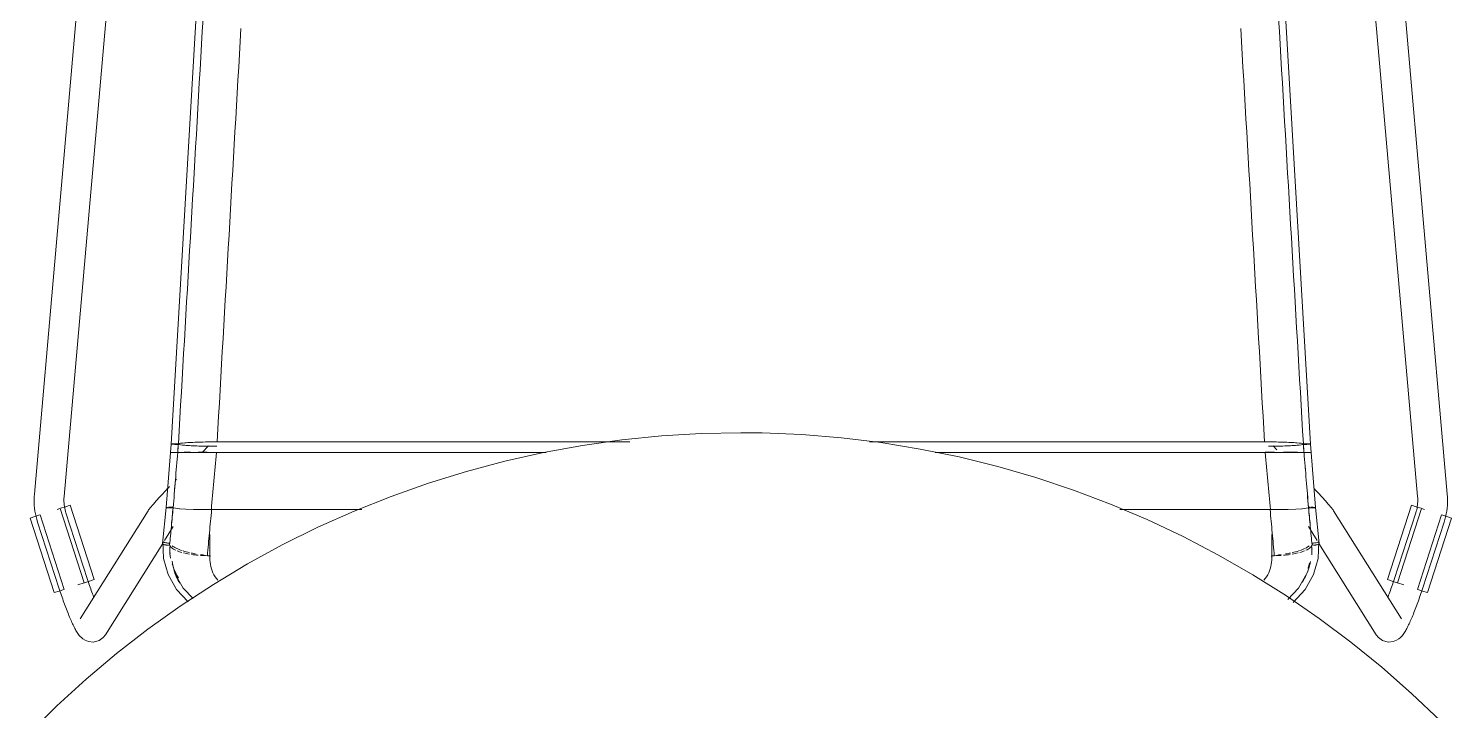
# Model space of a CAD drawing. Header units: millimetres. Extents: x 155927 to 295199, y -4084 to 97293.
# Drawn here: x 227366 to 227939, y 21490 to 21765 of the extents above; entities that cross this region are included whole.
import ezdxf

# ---------------------------------------------------------------- set-up
doc = ezdxf.new("R2010")
doc.units = ezdxf.units.MM
doc.header["$MEASUREMENT"] = 0
doc.layers.add('I-FURN', color=8, linetype='CONTINUOUS', lineweight=9)

msp = doc.modelspace()

# ---------------------------------------------------------------- linework, layer by layer
at = {"layer": 'I-FURN'}
for p, q in [((227406.98, 22020.34), (227368.03, 21577.02)), ((227937.13, 21577.02), (227898.18, 22020.34)), ((227379.98, 21575.97), (227417.26, 22000.32)), ((227887.88, 22000.47), (227925.17, 21575.97)), ((227423.18, 21597.14), (227442.46, 21929.05)), ((227881.98, 21597.14), (227862.7, 21929.05)), ((227604.69, 21598.86), (227588.85, 21596.62)), ((227620.61, 21600.45), (227604.69, 21598.86)), ((227636.58, 21601.41), (227620.61, 21600.45)), ((227652.58, 21601.73), (227636.58, 21601.41)), ((227661.22, 21601.64), (227652.58, 21601.73)), ((227677.2, 21600.97), (227661.22, 21601.64)), ((227693.15, 21599.67), (227677.2, 21600.97)), ((227709.03, 21597.73), (227693.15, 21599.67)), ((227421.08, 21571.58), (227422.9, 21593.78)), ((227423.17, 21597.14), (227422.9, 21593.78)), ((227422.9, 21593.78), (227422.97, 21593.79)), ((227422.97, 21593.79), (227422.9, 21593.78)), ((227422.97, 21593.78), (227422.9, 21593.78)), ((227422.9, 21593.78), (227422.96, 21593.78)), ((227422.96, 21593.78), (227423.15, 21593.78)), ((227422.97, 21593.79), (227423.16, 21593.79)), ((227423.16, 21593.79), (227422.97, 21593.79)), ((227423.16, 21593.78), (227422.97, 21593.78)), ((227423.15, 21593.78), (227423.45, 21593.78)), ((227423.16, 21593.79), (227423.45, 21593.79)), ((227423.45, 21593.79), (227423.16, 21593.79)), ((227423.45, 21593.78), (227423.16, 21593.78)), ((227423.24, 21597.17), (227423.18, 21597.14)), ((227423.18, 21597.14), (227423.24, 21597.11)), ((227423.43, 21597.2), (227423.24, 21597.17)), ((227423.24, 21597.11), (227423.43, 21597.09)), ((227423.72, 21597.22), (227423.43, 21597.2)), ((227423.43, 21597.09), (227423.73, 21597.07)), ((227423.45, 21593.79), (227423.84, 21593.79)), ((227423.83, 21593.79), (227423.45, 21593.79)), ((227423.83, 21593.78), (227423.45, 21593.78)), ((227423.45, 21593.78), (227423.83, 21593.78)), ((227424.1, 21597.24), (227423.72, 21597.22)), ((227423.73, 21597.07), (227424.11, 21597.05)), ((227424.29, 21593.79), (227423.83, 21593.79)), ((227424.28, 21593.78), (227423.83, 21593.78)), ((227423.83, 21593.78), (227424.28, 21593.78)), ((227423.84, 21593.79), (227424.29, 21593.79)), ((227424.55, 21597.25), (227424.1, 21597.24)), ((227424.11, 21597.05), (227424.56, 21597.04)), ((227424.77, 21593.78), (227424.28, 21593.78)), ((227424.28, 21593.78), (227424.77, 21593.78)), ((227424.29, 21593.79), (227424.78, 21593.79)), ((227424.78, 21593.79), (227424.29, 21593.79)), ((227425.04, 21597.25), (227424.55, 21597.25)), ((227424.56, 21597.04), (227425.05, 21597.03)), ((227425.27, 21593.78), (227424.77, 21593.78)), ((227424.77, 21593.78), (227425.27, 21593.78)), ((227424.78, 21593.79), (227425.28, 21593.79)), ((227425.27, 21593.79), (227424.78, 21593.79)), ((227425.54, 21597.25), (227425.04, 21597.25)), ((227425.05, 21597.03), (227425.55, 21597.03)), ((227425.74, 21593.79), (227425.27, 21593.79)), ((227425.74, 21593.78), (227425.27, 21593.78)), ((227425.27, 21593.78), (227425.74, 21593.78)), ((227425.28, 21593.79), (227425.75, 21593.79)), ((227426.01, 21597.24), (227425.54, 21597.25)), ((227425.55, 21597.03), (227426.02, 21597.04)), ((227426.63, 21593.76), (227425.74, 21593.78)), ((227425.74, 21593.78), (227426.62, 21593.76)), ((227426.9, 21597.45), (227426.01, 21597.24)), ((227426.02, 21597.04), (227426.92, 21596.83)), ((227426.62, 21593.76), (227428.37, 21593.75)), ((227428.37, 21593.75), (227426.63, 21593.76)), ((227426.64, 21593.81), (227428.4, 21593.82)), ((227428.39, 21593.82), (227426.64, 21593.81)), ((227428.65, 21597.65), (227426.9, 21597.45)), ((227426.92, 21596.83), (227428.67, 21596.64)), ((227428.37, 21593.75), (227430.87, 21593.74)), ((227430.87, 21593.74), (227428.38, 21593.75)), ((227430.89, 21593.83), (227428.39, 21593.82)), ((227428.4, 21593.82), (227430.89, 21593.83)), ((227431.15, 21597.81), (227428.65, 21597.65)), ((227428.67, 21596.64), (227431.17, 21596.48)), ((227430.87, 21593.74), (227434.01, 21593.73)), ((227434.01, 21593.73), (227430.88, 21593.74)), ((227434.28, 21597.93), (227431.15, 21597.81)), ((227431.17, 21596.48), (227434.29, 21596.35)), ((227437.57, 21593.85), (227434.01, 21593.84)), ((227437.58, 21593.72), (227434.01, 21593.73)), ((227434.01, 21593.73), (227437.58, 21593.72)), ((227434.02, 21593.84), (227437.57, 21593.85)), ((227437.84, 21598.01), (227434.28, 21597.93)), ((227434.29, 21596.35), (227437.84, 21596.28)), ((227438.14, 21596.4), (227435.57, 21593.72)), ((227441.36, 21593.72), (227437.58, 21593.72)), ((227437.58, 21593.72), (227441.36, 21593.72)), ((227441.63, 21598.04), (227437.84, 21598.01)), ((227437.84, 21596.28), (227441.52, 21596.25)), ((227574.19, 21593.72), (227441.36, 21593.72)), ((227441.36, 21593.72), (227574.19, 21593.72)), ((227607.9, 21598.04), (227441.63, 21598.04)), ((227441.63, 21598.04), (227607.9, 21598.04)), ((227573.11, 21593.76), (227557.5, 21590.27)), ((227588.85, 21596.62), (227573.11, 21593.76)), ((227863.53, 21598.04), (227704.43, 21598.04)), ((227704.43, 21598.04), (227863.53, 21598.04)), ((227724.82, 21595.16), (227709.03, 21597.73)), ((227740.49, 21591.95), (227724.82, 21595.16)), ((227863.8, 21593.72), (227730.8, 21593.72)), ((227730.8, 21593.72), (227863.8, 21593.72)), ((227867.32, 21598.01), (227863.53, 21598.04)), ((227867.58, 21593.72), (227863.8, 21593.72)), ((227863.8, 21593.72), (227867.58, 21593.72)), ((227863.81, 21593.85), (227867.59, 21593.85)), ((227867.59, 21593.85), (227863.81, 21593.85)), ((227865.07, 21596.25), (227867.32, 21596.28)), ((227868.49, 21594.87), (227867.02, 21596.4)), ((227870.88, 21597.93), (227867.32, 21598.01)), ((227867.32, 21596.28), (227870.87, 21596.35)), ((227871.15, 21593.73), (227867.58, 21593.72)), ((227867.58, 21593.72), (227871.15, 21593.73)), ((227870.87, 21596.35), (227873.99, 21596.48)), ((227874.01, 21597.81), (227870.88, 21597.93)), ((227871.14, 21593.84), (227874.27, 21593.83)), ((227874.27, 21593.83), (227871.15, 21593.84)), ((227874.28, 21593.74), (227871.15, 21593.73)), ((227871.15, 21593.73), (227874.28, 21593.74)), ((227873.99, 21596.48), (227876.49, 21596.64)), ((227876.51, 21597.65), (227874.01, 21597.81)), ((227874.27, 21593.83), (227876.76, 21593.82)), ((227876.77, 21593.82), (227874.27, 21593.83)), ((227874.28, 21593.74), (227876.79, 21593.75)), ((227876.78, 21593.75), (227874.29, 21593.74)), ((227876.49, 21596.64), (227878.24, 21596.83)), ((227878.26, 21597.45), (227876.51, 21597.65)), ((227876.76, 21593.82), (227878.52, 21593.81)), ((227878.52, 21593.81), (227876.77, 21593.82)), ((227878.53, 21593.76), (227876.79, 21593.75)), ((227876.79, 21593.75), (227878.54, 21593.76)), ((227878.24, 21596.83), (227879.14, 21597.04)), ((227879.15, 21597.24), (227878.26, 21597.45)), ((227879.42, 21593.78), (227878.53, 21593.76)), ((227878.54, 21593.76), (227879.42, 21593.78)), ((227879.14, 21597.04), (227879.61, 21597.03)), ((227879.62, 21597.25), (227879.15, 21597.24)), ((227879.41, 21593.79), (227879.88, 21593.79)), ((227879.89, 21593.79), (227879.42, 21593.79)), ((227879.89, 21593.78), (227879.42, 21593.78)), ((227879.42, 21593.78), (227879.89, 21593.78)), ((227879.61, 21597.03), (227880.11, 21597.03)), ((227880.12, 21597.25), (227879.62, 21597.25)), ((227879.88, 21593.79), (227880.38, 21593.79)), ((227880.38, 21593.79), (227879.89, 21593.79)), ((227880.39, 21593.78), (227879.89, 21593.78)), ((227879.89, 21593.78), (227880.39, 21593.78)), ((227880.11, 21597.03), (227880.6, 21597.04)), ((227880.61, 21597.25), (227880.12, 21597.25)), ((227880.38, 21593.79), (227880.87, 21593.79)), ((227880.87, 21593.79), (227880.38, 21593.79)), ((227880.88, 21593.78), (227880.39, 21593.78)), ((227880.39, 21593.78), (227880.88, 21593.78)), ((227880.6, 21597.04), (227881.05, 21597.05)), ((227881.06, 21597.24), (227880.61, 21597.25)), ((227880.87, 21593.79), (227881.32, 21593.79)), ((227881.33, 21593.79), (227880.87, 21593.79)), ((227881.33, 21593.78), (227880.88, 21593.78)), ((227880.88, 21593.78), (227881.33, 21593.78)), ((227881.05, 21597.05), (227881.43, 21597.07)), ((227881.44, 21597.22), (227881.06, 21597.24)), ((227881.32, 21593.79), (227881.7, 21593.79)), ((227881.71, 21593.79), (227881.33, 21593.79)), ((227881.71, 21593.78), (227881.33, 21593.78)), ((227881.33, 21593.78), (227881.71, 21593.78)), ((227881.43, 21597.07), (227881.73, 21597.09)), ((227881.73, 21597.2), (227881.44, 21597.22)), ((227882, 21593.78), (227881.71, 21593.78)), ((227881.71, 21593.78), (227882.01, 21593.78)), ((227881.92, 21597.17), (227881.73, 21597.2)), ((227881.73, 21597.09), (227881.92, 21597.11)), ((227881.98, 21597.14), (227881.92, 21597.17)), ((227881.92, 21597.11), (227881.98, 21597.14)), ((227881.99, 21597.14), (227882.26, 21593.78)), ((227882.19, 21593.79), (227882.26, 21593.78)), ((227882.26, 21593.78), (227882.19, 21593.79)), ((227882.26, 21593.78), (227882.19, 21593.78)), ((227882.19, 21593.78), (227882.26, 21593.78)), ((227884.08, 21571.58), (227882.26, 21593.78)), ((227557.5, 21590.27), (227542.04, 21586.15)), ((227756.03, 21588.12), (227740.49, 21591.95)), ((227771.4, 21583.68), (227756.03, 21588.12)), ((227424.8, 21582.54), (227425.29, 21583.05)), ((227526.75, 21581.43), (227511.67, 21576.09)), ((227542.04, 21586.15), (227526.75, 21581.43)), ((227786.57, 21578.62), (227771.4, 21583.68)), ((227367.95, 21575.88), (227367.92, 21574.74)), ((227368.03, 21577.02), (227367.95, 21575.88)), ((227379.94, 21575.28), (227379.98, 21575.95)), ((227379.98, 21575.95), (227379.98, 21575.97)), ((227417.93, 21575.2), (227418.29, 21575.59)), ((227418.29, 21575.59), (227418.66, 21575.99)), ((227418.66, 21575.99), (227419.04, 21576.4)), ((227419.04, 21576.4), (227419.43, 21576.83)), ((227419.43, 21576.83), (227419.83, 21577.26)), ((227419.83, 21577.26), (227420.25, 21577.71)), ((227420.25, 21577.71), (227420.67, 21578.16)), ((227420.67, 21578.16), (227421.1, 21578.62)), ((227421.1, 21578.62), (227421.54, 21579.09)), ((227421.54, 21579.09), (227421.99, 21579.57)), ((227421.99, 21579.57), (227422.45, 21580.05)), ((227511.67, 21576.09), (227496.81, 21570.16)), ((227801.54, 21572.96), (227786.57, 21578.62)), ((227884.06, 21578.62), (227883.62, 21579.09)), ((227884.49, 21578.16), (227884.06, 21578.62)), ((227884.91, 21577.71), (227884.49, 21578.16)), ((227885.33, 21577.26), (227884.91, 21577.71)), ((227885.73, 21576.83), (227885.33, 21577.26)), ((227886.12, 21576.4), (227885.73, 21576.83)), ((227886.5, 21575.99), (227886.12, 21576.4)), ((227886.87, 21575.59), (227886.5, 21575.99)), ((227887.23, 21575.2), (227886.87, 21575.59)), ((227925.18, 21575.97), (227925.22, 21575.31)), ((227937.14, 21576.97), (227937.13, 21577.02)), ((227937.21, 21575.83), (227937.14, 21576.97)), ((227937.24, 21574.69), (227937.21, 21575.83)), ((227367.92, 21574.74), (227367.93, 21573.6)), ((227367.93, 21573.6), (227367.99, 21572.46)), ((227367.99, 21572.46), (227368.1, 21571.32)), ((227368.1, 21571.32), (227368.25, 21570.19)), ((227368.25, 21570.19), (227368.45, 21569.06)), ((227377.17, 21570.84), (227378.33, 21571.21)), ((227378.43, 21571.25), (227388.12, 21541.24)), ((227378.55, 21571.28), (227380.52, 21571.92)), ((227379.92, 21574.62), (227379.94, 21575.28)), ((227379.93, 21573.96), (227379.92, 21574.62)), ((227379.96, 21573.3), (227379.93, 21573.96)), ((227380.03, 21572.64), (227379.96, 21573.3)), ((227380.11, 21571.98), (227380.03, 21572.64)), ((227380.23, 21571.33), (227380.11, 21571.98)), ((227380.37, 21570.68), (227380.23, 21571.33)), ((227380.54, 21570.04), (227380.37, 21570.68)), ((227380.52, 21571.92), (227382.47, 21572.55)), ((227380.73, 21569.41), (227380.54, 21570.04)), ((227392.16, 21542.54), (227382.47, 21572.55)), ((227413.82, 21570.32), (227386.52, 21526.73)), ((227413.82, 21570.32), (227414.04, 21570.64)), ((227414.04, 21570.64), (227414.22, 21570.9)), ((227414.22, 21570.9), (227414.39, 21571.13)), ((227414.39, 21571.13), (227414.57, 21571.35)), ((227414.57, 21571.35), (227414.75, 21571.57)), ((227414.75, 21571.57), (227414.94, 21571.8)), ((227414.94, 21571.8), (227415.14, 21572.04)), ((227415.14, 21572.04), (227415.35, 21572.29)), ((227415.35, 21572.29), (227415.58, 21572.56)), ((227415.58, 21572.56), (227415.83, 21572.84)), ((227415.83, 21572.84), (227416.08, 21573.14)), ((227416.08, 21573.14), (227416.36, 21573.44)), ((227416.36, 21573.44), (227416.64, 21573.77)), ((227416.64, 21573.77), (227416.95, 21574.1)), ((227416.95, 21574.1), (227417.26, 21574.45)), ((227417.26, 21574.45), (227417.59, 21574.82)), ((227417.59, 21574.82), (227417.93, 21575.2)), ((227419.65, 21557.09), (227421.07, 21571.58)), ((227421.14, 21571.61), (227421.07, 21571.58)), ((227421.07, 21571.58), (227421.14, 21571.56)), ((227421.08, 21571.58), (227421.14, 21571.61)), ((227421.14, 21571.56), (227421.08, 21571.58)), ((227421.32, 21571.63), (227421.14, 21571.61)), ((227421.14, 21571.61), (227421.33, 21571.63)), ((227421.14, 21571.56), (227421.33, 21571.53)), ((227421.62, 21571.65), (227421.32, 21571.63)), ((227421.33, 21571.63), (227421.62, 21571.65)), ((227421.33, 21571.53), (227421.63, 21571.51)), ((227421.63, 21571.51), (227421.33, 21571.53)), ((227421.63, 21571.51), (227422.01, 21571.49)), ((227422.01, 21571.49), (227421.63, 21571.51)), ((227422.45, 21571.68), (227422, 21571.67)), ((227422, 21571.67), (227422.45, 21571.68)), ((227422.01, 21571.49), (227422.46, 21571.48)), ((227422.47, 21571.48), (227422.01, 21571.49)), ((227422.94, 21571.69), (227422.45, 21571.68)), ((227422.45, 21571.68), (227422.94, 21571.69)), ((227422.46, 21571.48), (227422.95, 21571.48)), ((227422.96, 21571.48), (227422.47, 21571.48)), ((227423.44, 21571.68), (227422.94, 21571.69)), ((227422.94, 21571.69), (227423.44, 21571.68)), ((227422.95, 21571.48), (227423.45, 21571.48)), ((227423.46, 21571.48), (227422.96, 21571.48)), ((227423.91, 21571.68), (227423.44, 21571.68)), ((227423.44, 21571.68), (227423.91, 21571.68)), ((227423.45, 21571.48), (227423.92, 21571.49)), ((227423.93, 21571.49), (227423.46, 21571.48)), ((227423.92, 21571.49), (227424.81, 21571.3)), ((227424.81, 21571.3), (227423.93, 21571.49)), ((227426.53, 21571.12), (227424.81, 21571.3)), ((227424.81, 21571.3), (227426.55, 21571.12)), ((227428.99, 21570.97), (227426.55, 21571.12)), ((227426.55, 21571.12), (227429.03, 21570.97)), ((227432.06, 21570.85), (227429.02, 21570.97)), ((227429.03, 21570.97), (227432.13, 21570.85)), ((227435.57, 21570.78), (227432.12, 21570.85)), ((227432.13, 21570.85), (227435.56, 21570.78)), ((227435.66, 21570.78), (227439.42, 21570.75)), ((227439.3, 21570.75), (227435.66, 21570.78)), ((227439.42, 21570.75), (227499.97, 21570.75)), ((227499.97, 21570.75), (227439.42, 21570.75)), ((227496.81, 21570.16), (227482.2, 21563.63)), ((227816.27, 21566.71), (227801.54, 21572.96)), ((227805.25, 21570.75), (227865.74, 21570.75)), ((227865.74, 21570.75), (227805.25, 21570.75)), ((227865.74, 21570.75), (227869.5, 21570.78)), ((227869.5, 21570.78), (227865.86, 21570.75)), ((227873.04, 21570.85), (227869.59, 21570.78)), ((227869.6, 21570.78), (227873.03, 21570.85)), ((227873.03, 21570.85), (227876.13, 21570.97)), ((227876.14, 21570.97), (227873.1, 21570.85)), ((227876.13, 21570.97), (227878.61, 21571.12)), ((227878.61, 21571.12), (227876.17, 21570.97)), ((227878.61, 21571.12), (227880.35, 21571.3)), ((227880.35, 21571.3), (227878.63, 21571.12)), ((227881.23, 21571.49), (227880.35, 21571.3)), ((227880.35, 21571.3), (227881.24, 21571.49)), ((227881.7, 21571.48), (227881.23, 21571.49)), ((227881.24, 21571.49), (227881.71, 21571.48)), ((227881.72, 21571.68), (227881.25, 21571.68)), ((227881.25, 21571.68), (227881.72, 21571.68)), ((227882.2, 21571.48), (227881.7, 21571.48)), ((227881.71, 21571.48), (227882.21, 21571.48)), ((227882.69, 21571.48), (227882.2, 21571.48)), ((227882.21, 21571.48), (227882.7, 21571.48)), ((227882.71, 21571.68), (227882.22, 21571.69)), ((227882.22, 21571.69), (227882.71, 21571.68)), ((227883.14, 21571.49), (227882.69, 21571.48)), ((227882.7, 21571.48), (227883.15, 21571.49)), ((227883.16, 21571.67), (227882.71, 21571.68)), ((227882.71, 21571.68), (227883.16, 21571.67)), ((227883.53, 21571.51), (227883.14, 21571.49)), ((227883.15, 21571.49), (227883.53, 21571.51)), ((227883.54, 21571.65), (227883.16, 21571.67)), ((227883.16, 21571.67), (227883.54, 21571.65)), ((227883.53, 21571.51), (227883.83, 21571.53)), ((227883.82, 21571.53), (227883.53, 21571.51)), ((227883.84, 21571.63), (227883.54, 21571.65)), ((227883.54, 21571.65), (227883.83, 21571.63)), ((227883.83, 21571.63), (227884.02, 21571.61)), ((227883.83, 21571.53), (227884.02, 21571.56)), ((227884.02, 21571.61), (227883.84, 21571.63)), ((227884.09, 21571.58), (227884.02, 21571.61)), ((227884.02, 21571.61), (227884.08, 21571.58)), ((227884.08, 21571.58), (227884.02, 21571.56)), ((227884.02, 21571.56), (227884.09, 21571.58)), ((227885.51, 21557.09), (227884.09, 21571.58)), ((227887.57, 21574.82), (227887.23, 21575.2)), ((227887.9, 21574.45), (227887.57, 21574.82)), ((227888.21, 21574.1), (227887.9, 21574.45)), ((227888.52, 21573.77), (227888.21, 21574.1)), ((227888.8, 21573.44), (227888.52, 21573.77)), ((227889.08, 21573.14), (227888.8, 21573.44)), ((227889.33, 21572.84), (227889.08, 21573.14)), ((227889.58, 21572.56), (227889.33, 21572.84)), ((227889.8, 21572.29), (227889.58, 21572.56)), ((227890.02, 21572.04), (227889.8, 21572.29)), ((227890.22, 21571.8), (227890.02, 21572.04)), ((227890.41, 21571.57), (227890.22, 21571.8)), ((227890.59, 21571.35), (227890.41, 21571.57)), ((227890.76, 21571.13), (227890.59, 21571.35)), ((227890.94, 21570.9), (227890.76, 21571.13)), ((227891.12, 21570.64), (227890.94, 21570.9)), ((227891.34, 21570.32), (227891.12, 21570.64)), ((227918.64, 21526.73), (227891.34, 21570.32)), ((227922.69, 21572.55), (227913, 21542.54)), ((227917.04, 21541.24), (227926.73, 21571.25)), ((227922.69, 21572.55), (227924.64, 21571.92)), ((227924.63, 21570.07), (227924.44, 21569.43)), ((227924.8, 21570.71), (227924.63, 21570.07)), ((227924.64, 21571.92), (227926.61, 21571.28)), ((227924.94, 21571.35), (227924.8, 21570.71)), ((227925.05, 21572.01), (227924.94, 21571.35)), ((227925.14, 21572.66), (227925.05, 21572.01)), ((227925.2, 21573.32), (227925.14, 21572.66)), ((227925.23, 21573.98), (227925.2, 21573.32)), ((227925.22, 21575.31), (227925.24, 21574.65)), ((227925.24, 21574.65), (227925.23, 21573.98)), ((227926.83, 21571.21), (227927.99, 21570.84)), ((227936.7, 21569.01), (227936.9, 21570.14)), ((227936.9, 21570.14), (227937.05, 21571.27)), ((227937.05, 21571.27), (227937.16, 21572.4)), ((227937.16, 21572.4), (227937.22, 21573.54)), ((227937.22, 21573.54), (227937.24, 21574.69)), ((227366.32, 21567.34), (227368.27, 21567.97)), ((227376, 21537.33), (227366.32, 21567.34)), ((227368.27, 21567.97), (227370.24, 21568.6)), ((227368.45, 21569.06), (227368.69, 21567.94)), ((227368.69, 21567.94), (227368.97, 21566.84)), ((227368.97, 21566.84), (227369.3, 21565.74)), ((227369.3, 21565.74), (227369.31, 21565.7)), ((227369.31, 21565.7), (227378.03, 21538.88)), ((227380.05, 21538.63), (227370.36, 21568.64)), ((227389.44, 21542.59), (227380.73, 21569.41)), ((227830.73, 21559.87), (227816.27, 21566.71)), ((227924.43, 21569.4), (227915.72, 21542.59)), ((227924.44, 21569.43), (227924.43, 21569.4)), ((227934.8, 21568.64), (227925.11, 21538.63)), ((227927.13, 21538.88), (227935.84, 21565.7)), ((227938.84, 21567.34), (227929.15, 21537.33)), ((227934.92, 21568.6), (227936.89, 21567.97)), ((227935.84, 21565.7), (227936.17, 21566.79)), ((227936.17, 21566.79), (227936.46, 21567.89)), ((227936.46, 21567.89), (227936.7, 21569.01)), ((227936.89, 21567.97), (227938.84, 21567.34)), ((227420.49, 21558.35), (227423.99, 21563.94)), ((227438.71, 21560.71), (227438.71, 21550.96)), ((227482.2, 21563.63), (227467.87, 21556.53)), ((227844.91, 21552.46), (227830.73, 21559.87)), ((227866.45, 21550.96), (227866.45, 21560.71)), ((227881.17, 21563.94), (227884.67, 21558.35)), ((227396.69, 21520.36), (227419.72, 21557.13)), ((227419.77, 21557.98), (227420.06, 21551.08)), ((227467.87, 21556.53), (227453.83, 21548.86)), ((227885.39, 21557.98), (227885.1, 21551.08)), ((227885.44, 21557.13), (227908.47, 21520.36)), ((227420.06, 21551.08), (227421.93, 21544.56)), ((227438.77, 21552.2), (227437.72, 21552.2)), ((227453.83, 21548.86), (227440.11, 21540.63)), ((227858.78, 21544.49), (227844.91, 21552.46)), ((227867.44, 21552.2), (227866.39, 21552.2)), ((227885.1, 21551.08), (227883.23, 21544.56)), ((227385.54, 21540.41), (227388.02, 21541.21)), ((227390.21, 21541.91), (227388.23, 21541.28)), ((227389.55, 21542.26), (227389.44, 21542.59)), ((227389.78, 21541.57), (227389.55, 21542.26)), ((227390.01, 21540.88), (227389.78, 21541.57)), ((227392.16, 21542.54), (227390.21, 21541.91)), ((227421.93, 21544.56), (227425.32, 21538.55)), ((227424.64, 21544.96), (227428.01, 21539.13)), ((227872.32, 21535.97), (227858.78, 21544.49)), ((227880.52, 21544.96), (227877.15, 21539.13)), ((227883.23, 21544.56), (227879.84, 21538.55)), ((227914.95, 21541.91), (227913, 21542.54)), ((227916.92, 21541.28), (227914.95, 21541.91)), ((227915.15, 21540.88), (227915.38, 21541.57)), ((227915.38, 21541.57), (227915.61, 21542.26)), ((227915.61, 21542.26), (227915.72, 21542.59)), ((227917.14, 21541.21), (227919.62, 21540.41)), ((227377.96, 21537.96), (227376, 21537.33)), ((227379.93, 21538.6), (227377.96, 21537.96)), ((227378.18, 21538.43), (227378.03, 21538.88)), ((227378.42, 21537.69), (227378.18, 21538.43)), ((227378.67, 21536.95), (227378.42, 21537.69)), ((227378.92, 21536.22), (227378.67, 21536.95)), ((227379.17, 21535.49), (227378.92, 21536.22)), ((227379.42, 21534.77), (227379.17, 21535.49)), ((227390.24, 21540.2), (227390.01, 21540.88)), ((227390.47, 21539.52), (227390.24, 21540.2)), ((227390.71, 21538.85), (227390.47, 21539.52)), ((227390.94, 21538.18), (227390.71, 21538.85)), ((227391.18, 21537.52), (227390.94, 21538.18)), ((227391.41, 21536.88), (227391.18, 21537.52)), ((227391.65, 21536.24), (227391.41, 21536.88)), ((227391.88, 21535.62), (227391.65, 21536.24)), ((227425.32, 21538.55), (227429.93, 21533.55)), ((227440.11, 21540.63), (227426.72, 21531.87)), ((227428.01, 21539.13), (227432.03, 21534.91)), ((227885.51, 21526.91), (227872.32, 21535.97)), ((227877.15, 21539.13), (227872.85, 21534.61)), ((227879.84, 21538.55), (227875.09, 21533.39)), ((227913.28, 21535.62), (227913.51, 21536.24)), ((227913.51, 21536.24), (227913.75, 21536.88)), ((227913.75, 21536.88), (227913.98, 21537.52)), ((227913.98, 21537.52), (227914.22, 21538.18)), ((227914.22, 21538.18), (227914.45, 21538.85)), ((227914.45, 21538.85), (227914.69, 21539.52)), ((227914.69, 21539.52), (227914.92, 21540.2)), ((227914.92, 21540.2), (227915.15, 21540.88)), ((227927.2, 21537.96), (227925.23, 21538.6)), ((227925.74, 21534.77), (227925.99, 21535.49)), ((227925.99, 21535.49), (227926.24, 21536.22)), ((227926.24, 21536.22), (227926.49, 21536.95)), ((227926.49, 21536.95), (227926.74, 21537.69)), ((227926.74, 21537.69), (227926.98, 21538.43)), ((227926.98, 21538.43), (227927.13, 21538.88)), ((227929.15, 21537.33), (227927.2, 21537.96)), ((227379.67, 21534.05), (227379.42, 21534.77)), ((227379.93, 21533.35), (227379.67, 21534.05)), ((227380.18, 21532.65), (227379.93, 21533.35)), ((227380.44, 21531.96), (227380.18, 21532.65)), ((227380.69, 21531.28), (227380.44, 21531.96)), ((227380.95, 21530.62), (227380.69, 21531.28)), ((227381.2, 21529.96), (227380.95, 21530.62)), ((227381.45, 21529.32), (227381.2, 21529.96)), ((227426.72, 21531.87), (227413.7, 21522.57)), ((227923.71, 21529.32), (227923.96, 21529.96)), ((227923.96, 21529.96), (227924.21, 21530.62)), ((227924.21, 21530.62), (227924.47, 21531.28)), ((227924.47, 21531.28), (227924.72, 21531.96)), ((227924.72, 21531.96), (227924.98, 21532.65)), ((227924.98, 21532.65), (227925.23, 21533.35)), ((227925.23, 21533.35), (227925.49, 21534.05)), ((227925.49, 21534.05), (227925.74, 21534.77)), ((227381.7, 21528.7), (227381.45, 21529.32)), ((227381.95, 21528.09), (227381.7, 21528.7)), ((227382.2, 21527.49), (227381.95, 21528.09)), ((227382.44, 21526.91), (227382.2, 21527.49)), ((227382.69, 21526.35), (227382.44, 21526.91)), ((227382.93, 21525.81), (227382.69, 21526.35)), ((227383.16, 21525.28), (227382.93, 21525.81)), ((227383.4, 21524.77), (227383.16, 21525.28)), ((227383.63, 21524.28), (227383.4, 21524.77)), ((227383.86, 21523.8), (227383.63, 21524.28)), ((227898.33, 21517.34), (227885.51, 21526.91)), ((227921.3, 21523.8), (227921.53, 21524.28)), ((227921.53, 21524.28), (227921.76, 21524.77)), ((227921.76, 21524.77), (227922, 21525.28)), ((227922, 21525.28), (227922.23, 21525.81)), ((227922.23, 21525.81), (227922.47, 21526.35)), ((227922.47, 21526.35), (227922.72, 21526.91)), ((227922.72, 21526.91), (227922.96, 21527.49)), ((227922.96, 21527.49), (227923.21, 21528.09)), ((227923.21, 21528.09), (227923.46, 21528.7)), ((227923.46, 21528.7), (227923.71, 21529.32)), ((227384.09, 21523.35), (227383.86, 21523.8)), ((227384.32, 21522.91), (227384.09, 21523.35)), ((227384.55, 21522.48), (227384.32, 21522.91)), ((227384.78, 21522.07), (227384.55, 21522.48)), ((227385.02, 21521.67), (227384.78, 21522.07)), ((227385.26, 21521.28), (227385.02, 21521.67)), ((227385.51, 21520.89), (227385.26, 21521.28)), ((227385.79, 21520.5), (227385.51, 21520.89)), ((227386.1, 21520.1), (227385.79, 21520.5)), ((227386.47, 21519.67), (227386.1, 21520.1)), ((227386.94, 21519.21), (227386.47, 21519.67)), ((227387.57, 21518.69), (227386.94, 21519.21)), ((227388.48, 21518.12), (227387.57, 21518.69)), ((227395.79, 21519.24), (227394.06, 21518.01)), ((227395.79, 21519.24), (227396.69, 21520.36)), ((227413.7, 21522.57), (227401.06, 21512.76)), ((227909.37, 21519.24), (227908.47, 21520.36)), ((227909.37, 21519.24), (227911.1, 21518.01)), ((227916.68, 21518.12), (227917.59, 21518.69)), ((227917.59, 21518.69), (227918.22, 21519.21)), ((227918.22, 21519.21), (227918.69, 21519.67)), ((227918.69, 21519.67), (227919.06, 21520.1)), ((227919.06, 21520.1), (227919.37, 21520.5)), ((227919.37, 21520.5), (227919.65, 21520.89)), ((227919.65, 21520.89), (227919.9, 21521.28)), ((227919.9, 21521.28), (227920.14, 21521.67)), ((227920.14, 21521.67), (227920.38, 21522.07)), ((227920.38, 21522.07), (227920.61, 21522.48)), ((227920.61, 21522.48), (227920.84, 21522.91)), ((227920.84, 21522.91), (227921.07, 21523.35)), ((227921.07, 21523.35), (227921.3, 21523.8)), ((227389.86, 21517.6), (227388.48, 21518.12)), ((227401.06, 21512.76), (227388.83, 21502.45)), ((227391.83, 21517.43), (227389.86, 21517.6)), ((227394.06, 21518.01), (227391.83, 21517.43)), ((227910.75, 21507.26), (227898.33, 21517.34)), ((227911.1, 21518.01), (227913.33, 21517.43)), ((227913.33, 21517.43), (227915.3, 21517.6)), ((227915.3, 21517.6), (227916.68, 21518.12)), ((227922.76, 21496.69), (227910.75, 21507.26)), ((227388.83, 21502.45), (227377.01, 21491.67)), ((227934.34, 21485.65), (227922.76, 21496.69)), ((227377.01, 21491.67), (227365.64, 21480.42))]:
    msp.add_line(p, q, dxfattribs=at)
for points in [[(227445.33, 21929.24), (227442.11, 21874), (227435.67, 21763.41), (227429.23, 21652.65), (227426.01, 21597.24)], [(227859.83, 21929.24), (227863.05, 21874), (227869.49, 21763.41), (227875.93, 21652.65), (227879.15, 21597.24)], [(227441.63, 21598.04), (227444.82, 21653.56), (227448.02, 21709.09), (227451.21, 21764.53)], [(227853.94, 21764.53), (227857.14, 21709.07), (227860.34, 21653.56), (227863.53, 21598.04)], [(227426.02, 21597.04), (227425.42, 21597.03), (227423.91, 21597.03), (227423.17, 21597.1), (227423.17, 21597.14)], [(227425.74, 21593.78), (227425.44, 21590.06), (227424.83, 21582.62), (227424.23, 21575.2), (227423.93, 21571.49)], [(227425.74, 21593.78), (227425.78, 21594.35), (227425.87, 21595.51), (227425.96, 21596.66), (227426.01, 21597.24)], [(227425.75, 21593.79), (227425.79, 21594.33), (227425.88, 21595.42), (227425.97, 21596.5), (227426.02, 21597.04)], [(227440.33, 21582.23), (227440.68, 21586.06), (227441.02, 21589.89), (227441.36, 21593.72)], [(227863.8, 21593.72), (227864.14, 21589.89), (227864.48, 21586.05), (227864.83, 21582.23)], [(227879.41, 21593.79), (227879.37, 21594.33), (227879.28, 21595.42), (227879.19, 21596.5), (227879.14, 21597.04)], [(227879.42, 21593.78), (227879.37, 21594.35), (227879.29, 21595.51), (227879.2, 21596.66), (227879.15, 21597.24)], [(227879.42, 21593.78), (227879.72, 21590.06), (227880.33, 21582.62), (227880.93, 21575.2), (227881.23, 21571.49)], [(227879.94, 21587.47), (227879.97, 21587.06), (227880.01, 21586.65), (227880.04, 21586.24)], [(227439.3, 21570.75), (227439.64, 21574.57), (227439.99, 21578.4), (227440.33, 21582.23)], [(227864.83, 21582.23), (227865.17, 21578.4), (227865.51, 21574.57), (227865.86, 21570.75)], [(227880.34, 21582.63), (227880.64, 21578.97), (227880.95, 21575.32), (227881.25, 21571.68)], [(227422.49, 21556.53), (227422.73, 21558.98), (227423.2, 21563.93), (227423.68, 21568.96), (227423.92, 21571.49)], [(227423.2, 21564.59), (227423.43, 21566.88), (227423.66, 21569.18), (227423.89, 21571.49)], [(227437.72, 21552.2), (227437.98, 21555.23), (227438.52, 21561.37), (227439.11, 21567.62), (227439.42, 21570.75)], [(227867.44, 21552.2), (227867.18, 21555.23), (227866.64, 21561.37), (227866.05, 21567.62), (227865.74, 21570.75)], [(227882.67, 21556.53), (227882.43, 21558.98), (227881.96, 21563.93), (227881.48, 21568.96), (227881.24, 21571.49)], [(227881.96, 21564.59), (227881.72, 21566.94), (227881.49, 21569.3), (227881.25, 21571.68)], [(227419.83, 21557.84), (227419.87, 21557.79), (227420, 21557.7), (227420.29, 21557.57), (227420.68, 21557.45), (227421.13, 21557.36), (227421.63, 21557.29), (227422.13, 21557.26), (227422.44, 21557.26), (227422.59, 21557.27)], [(227425.04, 21554.37), (227424.34, 21554.69), (227423.2, 21555.39), (227422.63, 21556.14), (227422.49, 21556.53)], [(227422.53, 21555.7), (227422.54, 21554.8), (227422.6, 21553.91), (227422.71, 21553.01)], [(227422.83, 21551.25), (227422.64, 21552.49), (227422.6, 21553.74), (227422.59, 21555.01)], [(227423.5, 21556.18), (227423.91, 21555.86), (227424.43, 21555.53), (227425.07, 21555.22)], [(227425.32, 21555.11), (227425.95, 21554.81), (227426.7, 21554.53), (227427.52, 21554.27)], [(227427.47, 21553.48), (227426.74, 21553.69), (227426.1, 21553.92), (227425.5, 21554.17)], [(227427.94, 21554.12), (227428.74, 21553.86), (227429.62, 21553.64), (227430.54, 21553.42)], [(227430.52, 21552.8), (227429.68, 21552.95), (227428.87, 21553.11), (227428.13, 21553.3)], [(227431.2, 21553.27), (227431.84, 21553.13), (227432.51, 21552.99), (227433.19, 21552.87)], [(227434.01, 21552.37), (227433.11, 21552.44), (227432.22, 21552.54), (227431.37, 21552.67)], [(227434.88, 21552.62), (227435.36, 21552.55), (227435.83, 21552.5), (227436.31, 21552.45)], [(227868.85, 21552.44), (227869.33, 21552.49), (227869.8, 21552.55), (227870.26, 21552.62)], [(227873.79, 21552.67), (227872.94, 21552.54), (227872.07, 21552.43), (227871.16, 21552.37)], [(227871.97, 21552.88), (227872.65, 21553), (227873.3, 21553.13), (227873.96, 21553.27)], [(227874.63, 21553.42), (227875.55, 21553.63), (227876.49, 21553.86), (227877.34, 21554.11)], [(227877.02, 21553.3), (227876.28, 21553.11), (227875.48, 21552.95), (227874.64, 21552.8)], [(227877.67, 21554.26), (227878.48, 21554.53), (227879.29, 21554.81), (227879.84, 21555.11)], [(227879.67, 21554.17), (227879.09, 21553.92), (227878.43, 21553.69), (227877.69, 21553.48)], [(227880.09, 21555.22), (227880.73, 21555.54), (227881.12, 21555.85), (227881.45, 21556.18)], [(227882.67, 21556.53), (227882.53, 21556.14), (227881.96, 21555.39), (227880.82, 21554.69), (227880.13, 21554.37)], [(227882.64, 21555), (227882.63, 21554.18), (227882.59, 21553.35), (227882.51, 21552.53)], [(227882.53, 21553.76), (227882.59, 21554.4), (227882.59, 21555.06), (227882.59, 21555.71)], [(227437.72, 21552.2), (227436.77, 21552.21), (227435.85, 21552.24), (227434.94, 21552.3)], [(227438.72, 21550.68), (227438.71, 21551.19), (227438.72, 21551.69), (227438.77, 21552.2)], [(227866.39, 21552.2), (227866.43, 21551.69), (227866.45, 21551.19), (227866.45, 21550.68)], [(227870.23, 21552.3), (227869.32, 21552.24), (227868.39, 21552.21), (227867.44, 21552.2)], [(227881.01, 21547.14), (227881.27, 21547.85), (227881.45, 21548.57), (227881.58, 21549.31)]]:
    msp.add_open_spline(points, degree=3, dxfattribs=at)
for points, knots in [([(227423.17, 21597.14), (227423.17, 21597.16), (227423.31, 21597.19), (227423.7, 21597.22), (227424.09, 21597.24), (227424.54, 21597.25), (227425.04, 21597.25), (227425.54, 21597.25), (227425.86, 21597.25), (227426.01, 21597.24)], [-0.498493, -0.498493, -0.498493, -0.498493, -0.375, -0.3125, -0.25, -0.1875, -0.125, -0.0625, 0, 0, 0, 0]), ([(227425.74, 21593.79), (227425.44, 21590.1), (227425, 21584.76), (227424.55, 21579.43), (227424.42, 21577.79)], [0, 0, 0, 0, 0.5, 0.7233886, 0.7233886, 0.7233886, 0.7233886]), ([(227426.01, 21597.24), (227426.29, 21597.39), (227427.67, 21597.6), (227431.03, 21597.82), (227434.2, 21597.94), (227437.8, 21598.02), (227440.35, 21598.04), (227441.63, 21598.04)], [-1, -1, -1, -1, -0.666667, -0.5, -0.333333, -0.166667, 0, 0, 0, 0]), ([(227441.52, 21596.25), (227439, 21596.25), (227435.23, 21596.31), (227431.05, 21596.47), (227427.7, 21596.69), (227426.31, 21596.9), (227426.02, 21597.04)], [-0.996036, -0.996036, -0.996036, -0.996036, -0.6666667, -0.5, -0.3333333, 0, 0, 0, 0]), ([(227863.53, 21598.04), (227864.81, 21598.04), (227867.36, 21598.02), (227870.96, 21597.94), (227874.13, 21597.82), (227877.49, 21597.6), (227878.87, 21597.39), (227879.15, 21597.24)], [-1, -1, -1, -1, -0.833333, -0.666667, -0.5, -0.333333, 0, 0, 0, 0]), ([(227879.14, 21597.04), (227878.85, 21596.9), (227877.46, 21596.69), (227874.11, 21596.47), (227870.95, 21596.35), (227867.84, 21596.28), (227865.83, 21596.26), (227865.07, 21596.25)], [-1, -1, -1, -1, -0.6666667, -0.5, -0.3333333, -0.1666667, -0.0664381, -0.0664381, -0.0664381, -0.0664381]), ([(227881.99, 21597.14), (227881.99, 21597.12), (227881.85, 21597.1), (227881.45, 21597.06), (227881.07, 21597.05), (227880.61, 21597.04), (227880.11, 21597.03), (227879.61, 21597.03), (227879.29, 21597.04), (227879.14, 21597.04)], [-0.5, -0.5, -0.5, -0.5, -0.375, -0.3125, -0.25, -0.1875, -0.125, -0.0625, 0, 0, 0, 0]), ([(227879.15, 21597.24), (227879.37, 21597.25), (227879.87, 21597.26), (227880.5, 21597.25), (227880.96, 21597.24), (227881.37, 21597.23), (227881.83, 21597.19), (227881.99, 21597.16), (227881.99, 21597.14)], [-1, -1, -1, -1, -0.90625, -0.8125, -0.765625, -0.71875, -0.625, -0.501507, -0.501507, -0.501507, -0.501507]), ([(227422.49, 21556.53), (227422.34, 21556.51), (227422.06, 21556.48), (227421.63, 21556.47), (227421.26, 21556.48), (227420.97, 21556.5), (227420.7, 21556.53), (227420.45, 21556.58), (227420.22, 21556.65), (227420.03, 21556.71), (227419.83, 21556.81), (227419.73, 21556.9), (227419.7, 21556.94)], [0, 0, 0, 0, 0.0555556, 0.1111111, 0.1666667, 0.1944444, 0.2222222, 0.2777778, 0.3055556, 0.3333333, 0.3888889, 0.4444444, 0.4444444, 0.4444444, 0.4444444]), ([(227882.57, 21557.27), (227882.79, 21557.26), (227883.28, 21557.26), (227884.03, 21557.35), (227884.7, 21557.5), (227885.13, 21557.68), (227885.28, 21557.79), (227885.33, 21557.84)], [-1, -1, -1, -1, -0.90625, -0.8125, -0.71875, -0.625, -0.5625, -0.5625, -0.5625, -0.5625]), ([(227885.46, 21556.94), (227885.44, 21556.92), (227885.4, 21556.87), (227885.29, 21556.8), (227885.1, 21556.7), (227884.78, 21556.59), (227884.38, 21556.52), (227884.03, 21556.49), (227883.65, 21556.47), (227883.21, 21556.47), (227882.85, 21556.51), (227882.67, 21556.53)], [0.5555556, 0.5555556, 0.5555556, 0.5555556, 0.5833333, 0.6180556, 0.6527778, 0.7222222, 0.7916667, 0.8263889, 0.8611111, 0.9305556, 1, 1, 1, 1]), ([(227426.69, 21541.07), (227426.12, 21541.96), (227424.46, 21544.79), (227423.85, 21547.89), (227423.56, 21550.03)], [0.591443, 0.591443, 0.591443, 0.591443, 0.6666667, 0.8236682, 0.8236682, 0.8236682, 0.8236682]), ([(227423.56, 21548.93), (227423.96, 21547.58), (227424.69, 21545.62), (227425.69, 21543.8), (227426.04, 21543.22)], [0.2297626, 0.2297626, 0.2297626, 0.2297626, 0.3333333, 0.3824546, 0.3824546, 0.3824546, 0.3824546]), ([(227441.88, 21542.31), (227441.11, 21543.21), (227439.18, 21546.21), (227438.55, 21549.81), (227438.77, 21552.2)], [0.5, 0.5, 0.5, 0.5, 0.6666667, 1, 1, 1, 1]), ([(227866.39, 21552.2), (227866.61, 21549.81), (227865.97, 21546.21), (227864.05, 21543.21), (227863.28, 21542.31)], [0, 0, 0, 0, 0.3333333, 0.5, 0.5, 0.5, 0.5]), ([(227882.07, 21549.85), (227881.63, 21547.77), (227880.65, 21544.81), (227879.09, 21542.14), (227878.56, 21541.34)], [-0.8210019, -0.8210019, -0.8210019, -0.8210019, -0.6666667, -0.5975811, -0.5975811, -0.5975811, -0.5975811])]:
    msp.add_open_spline(points, degree=3, knots=knots, dxfattribs=at)

doc.saveas('drawing.dxf')
